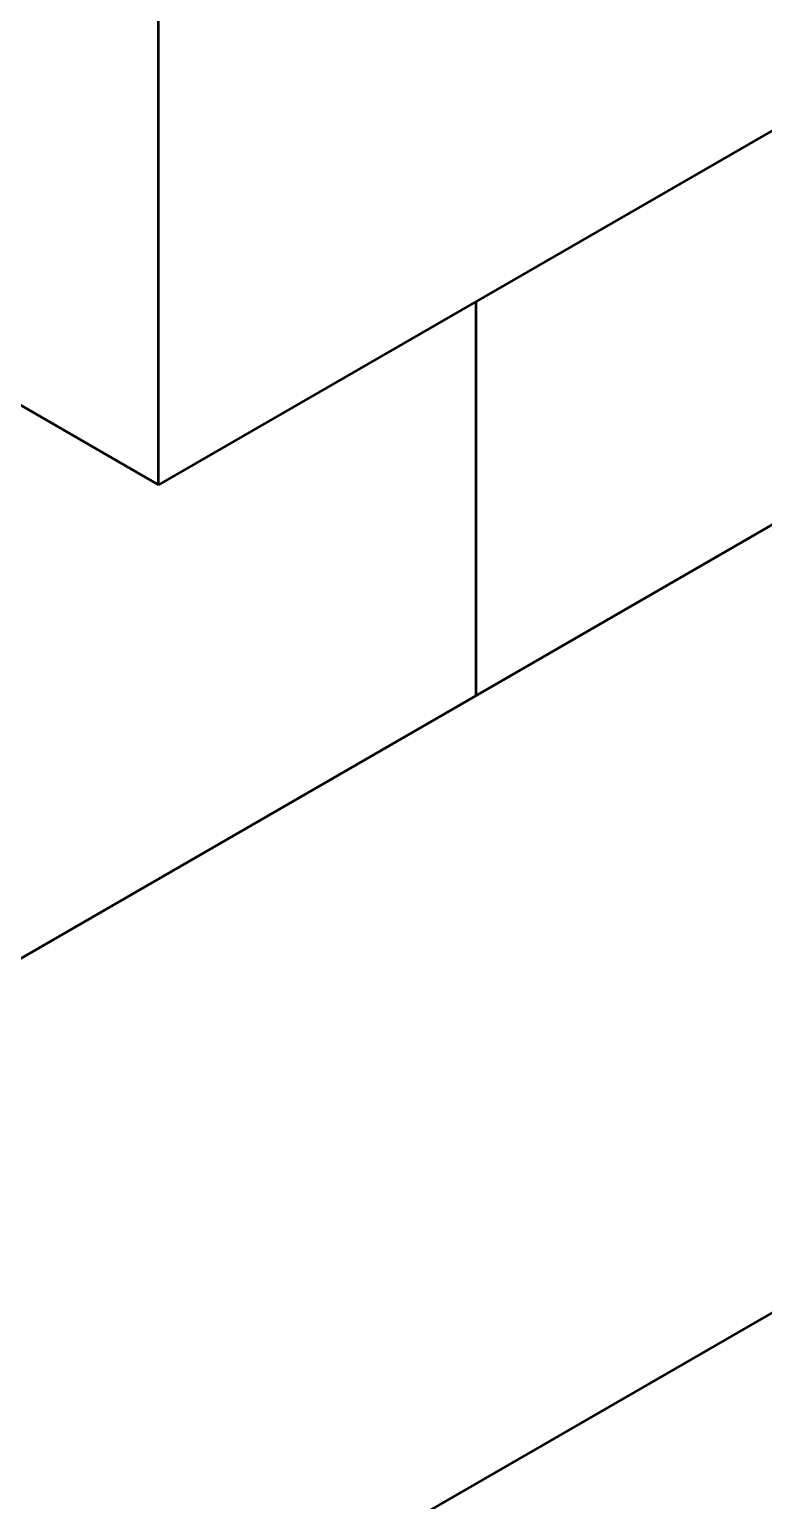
# Model space of a CAD drawing. Header units: millimetres. Extents: x 0 to 420, y 0 to 297.
# Drawn here: x 270.64 to 274.99, y 138.92 to 147.63 of the extents above; entities that cross this region are included whole.
import ezdxf

# ---------------------------------------------------------------- set-up
doc = ezdxf.new("R2010")
doc.units = ezdxf.units.MM
doc.header["$LTSCALE"] = 0.75
doc.layers.add('Visible', color=7, linetype='Continuous', lineweight=50)

msp = doc.modelspace()

# ---------------------------------------------------------------- linework, layer by layer
at = {"layer": 'Visible', "extrusion": (0, 0.816497, 0.57735)}
for p, q in [((299.3922, 158.7631), (264.8382, 138.8133)), ((302.7488, 156.0353), (268.8788, 136.4805)), ((289.0818, 155.1433), (271.4042, 144.9371)), ((271.4042, 144.9371), (271.4042, 149.6027)), ((267.3636, 147.2699), (271.4042, 144.9371)), ((273.2815, 146.0209), (273.2815, 143.6881))]:
    msp.add_line(p, q, dxfattribs=at)

doc.saveas('drawing.dxf')
